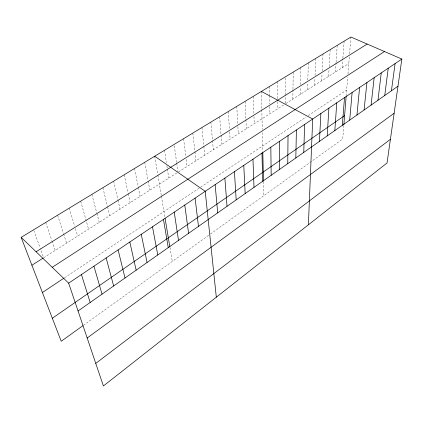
<?xml version="1.0" encoding="UTF-8"?>
<svg xmlns="http://www.w3.org/2000/svg" width="423" height="423" viewBox="0 0 423 423"><rect width="100%" height="100%" fill="white"/><g stroke="black" fill="none" stroke-linecap="round" stroke-linejoin="round"><path stroke-width="0.32" stroke-dasharray="2.12 1.59" d="M285.314 103.291L285.356 95.535M285.361 94.889L285.462 78.086M292.822 99.156L292.959 89.909M292.97 89.248L293.229 72.079M300.208 94.451L300.383 87.207M300.446 84.568L300.859 67.447M307.484 89.824L307.722 82.596M307.807 79.968L308.367 62.884M314.643 85.266L314.939 78.059M315.045 75.437L315.748 58.4M321.686 80.782L322.046 73.591M322.173 70.979L323.013 53.985M328.623 76.362L329.036 69.198M329.189 66.591L330.162 49.644M335.455 72.016L336.047 62.921M336.089 62.271L337.2 45.372M342.175 67.738L342.841 58.665M342.889 58.014L344.121 41.168M343.804 125.494L342.72 138.966L312.031 161.02M346.188 95.894L347.717 76.97M347.96 73.935L349.372 56.412M349.583 53.827L350.937 37.028M83.405 325.324L209.887 234.427M210.405 234.056L311.497 161.406M64.582 277.726L199.053 188.235M200.634 187.183L306.062 117.023M308.203 115.595L346.664 89.999M176.899 172.944L43.691 257.739L40.312 248.433M178.517 171.912L284.219 104.629M285.848 103.593L348.801 63.519M33.777 230.44L40.085 247.815M45.7 222.44L51.849 240.449M52.061 241.073L55.244 250.384M57.602 215.212L63.381 233.232M63.582 233.856L66.57 243.177M69.261 208.132L74.686 226.157M75.437 228.642L77.679 236.103M80.687 201.189L88.576 229.171M91.891 194.384L96.751 212.827M96.92 213.462L99.268 222.366M102.874 187.712L107.405 206.149M107.564 206.789L109.753 215.688M113.644 181.171L117.864 199.603M118.006 200.238L120.047 209.136M124.203 174.752L128.121 193.179M128.259 193.813L130.147 202.707M134.567 168.46L138.189 186.871M138.316 187.505L140.066 196.394M144.735 162.284L148.034 180.457M148.15 181.107L149.805 190.191M154.712 156.224L157.742 174.382M157.853 175.027L161.285 195.595M161.39 196.224L164.875 217.115M169.94 247.466L172.277 261.456M164.505 150.276L166.382 162.58M166.879 165.821L167.275 168.412M167.376 169.057L168.756 178.125M174.297 145.729L176.634 162.548M176.724 163.199L177.898 171.606M183.556 138.702L185.834 156.79M186.157 159.376L187.051 166.482M192.825 133.071L194.866 151.133M194.94 151.783L195.96 160.814M201.93 127.54L203.743 145.575M203.807 146.221L204.716 155.241M210.876 122.11L213.319 149.763M219.659 116.769L221.023 134.519M221.076 135.175L221.779 144.375M228.293 111.524L229.456 129.237M229.626 131.865L230.096 139.082M236.78 106.369L237.742 124.05M237.885 126.673L238.281 133.874M245.123 101.303L245.895 118.948M245.922 119.603L246.323 128.751M253.319 96.322L253.911 113.93M253.996 116.542L254.239 123.717M261.382 91.426L261.795 108.997M261.811 109.647L262.276 129.459M262.345 132.568L262.789 151.381M263.497 181.636L263.825 195.664M269.551 86.466L269.663 94.905M269.673 95.556L269.784 103.995M269.816 106.596L269.916 113.734M277.578 81.591L277.641 99.077M277.647 101.668L277.673 108.796"/><path stroke-width="0.63" d="M287.762 163.638L288.031 135.614M295.83 157.964L296.401 129.983M303.762 152.391L304.618 124.452M308.399 224.803L312.692 119.022L261.382 91.426M319.455 141.367L320.861 113.528M327.212 135.915L328.888 108.129M334.836 130.554L336.766 102.831M342.334 125.287L344.512 97.623M343.857 124.843L346.136 96.55M349.699 120.111L352.116 92.505M356.943 115.024L359.592 87.476M364.071 110.017L366.937 82.538M371.077 105.094L374.159 77.679M377.966 100.251L381.255 72.904M384.745 95.487L388.235 68.214M391.418 90.797L395.098 63.593M401.85 59.056L387.04 162.977L103.397 385.972L68.653 283.167L21.15 237.356L350.937 37.028L401.85 59.056L68.653 283.167M95.767 363.394L390.418 139.267M87.186 337.998L394.13 113.216M82.887 325.694L61.213 341.271L21.15 237.356M78.054 310.99L397.985 86.186M52.336 318.244L344.602 115.601M42.406 292.483L64.032 278.091M52.225 267.32L384.47 51.537M31.905 265.242L43.151 258.083M36.087 251.764L367.169 44.05M154.712 156.224L205.218 191.312L216.317 297.2M81.433 274.575L90.173 302.477M93.927 266.173L102.033 294.144M106.147 257.951L113.644 285.985M118.107 249.908L125.018 277.99M129.808 242.035L136.153 270.165M141.266 234.331L147.067 262.498M152.481 226.786L157.763 254.979M163.463 219.4L168.248 247.614M165.081 218.342L169.84 246.868M174.223 212.161L178.522 240.391M184.766 205.07L188.6 233.311M195.093 198.123L198.482 226.368M215.143 184.64L217.692 212.875M224.877 178.094L227.024 206.313M234.421 171.669L236.182 199.878M243.78 165.377L245.171 193.56M252.965 159.196L254.001 187.357M261.98 153.137L262.667 181.266M262.815 152.597L263.481 181.039M270.826 147.188L271.18 175.286M279.508 141.345L279.545 169.412"/></g></svg>
